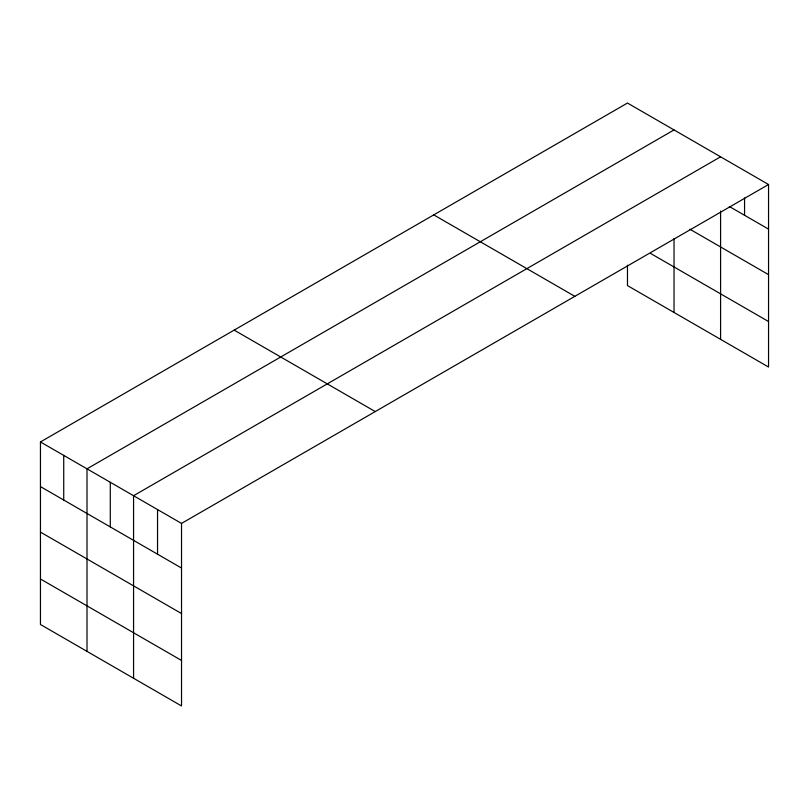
<?xml version="1.0" encoding="UTF-8"?>
<svg xmlns="http://www.w3.org/2000/svg" width="809" height="809" viewBox="0 0 809 809"><rect width="100%" height="100%" fill="white"/><g stroke="black" fill="none" stroke-linecap="round" stroke-linejoin="round"><path stroke-width="1.21" d="M768.55 184.503L181.529 523.413L181.529 705.954L40.45 624.497L40.45 441.957L627.471 103.046L768.55 184.503L768.55 367.043L627.471 285.587L627.471 265.231M674.028 129.925L87.008 468.836L87.008 651.376M720.586 156.804L133.566 495.715L133.566 678.266M729.303 206.477L768.55 229.129M689.895 229.23L768.55 274.645M650.749 253.52L768.55 321.537M433.755 214.891L574.835 296.337M234.165 330.112L375.245 411.569M40.45 441.957L181.529 523.413M40.45 486.593L181.529 568.049M40.45 532.1L181.529 613.556M40.45 578.991L181.529 660.447M744.563 197.932L744.563 215.285M720.586 211.018L720.586 339.345M674.028 238.574L674.028 312.466M157.543 509.559L157.543 554.195M110.287 482.275L110.287 526.912M63.729 455.396L63.729 500.033"/></g></svg>
